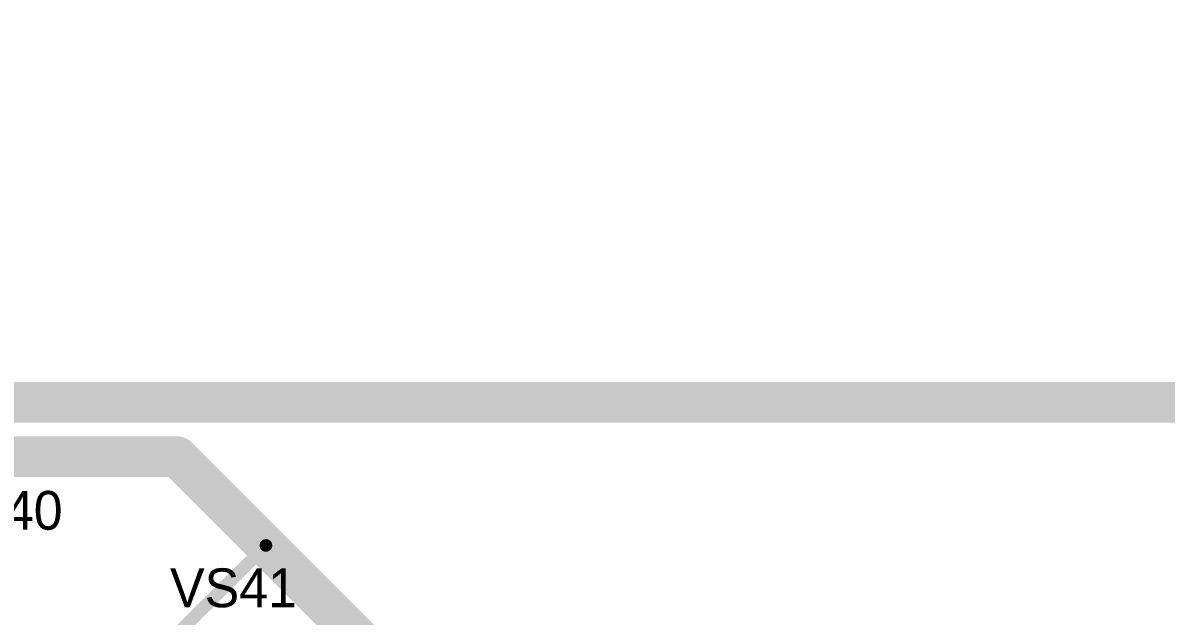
# Model space of a CAD drawing. Header units: millimetres. Extents: x 0 to 1769, y 431 to 1001.
# Drawn here: x 1496.24 to 1541.12, y 597.73 to 621.03 of the extents above; entities that cross this region are included whole.
import ezdxf

# ---------------------------------------------------------------- set-up
doc = ezdxf.new("R2010")
doc.units = ezdxf.units.MM
for name, color, linetype in [('Mechanical3', 76, 'Continuous'), ('TopLayer', 1, 'Continuous'), ('TopOverlay', 2, 'Continuous')]:
    doc.layers.add(name, color=color, linetype=linetype)

msp = doc.modelspace()

# ---------------------------------------------------------------- linework, layer by layer
at = {"layer": 'Mechanical3', "const_width": 0.01}
msp.add_lwpolyline([(1282.981, 621.029), (1767.981, 621.029)], dxfattribs=at)
at = {"layer": 'TopLayer'}
for points, const_width in [([(1340.096, 606.132), (1559.017, 606.132)], 1.6), ([(1473.844, 603.995), (1502.297, 603.995)], 1.6), ([(1502.297, 603.995), (1505.782, 600.511)], 1.6), ([(1505.782, 600.511), (1526.642, 579.651)], 1.6), ([(1502.427, 597.156), (1505.782, 600.511)], 0.5)]:
    msp.add_lwpolyline(points, dxfattribs=dict(at, const_width=const_width))
for points, const_width in [([(1501.897, 603.995, 1), (1502.697, 603.995, 1)], 0.8), ([(1501.897, 603.995, 1), (1502.697, 603.995, 1)], 0.8), ([(1505.382, 600.511, 1), (1506.182, 600.511, 1)], 0.8), ([(1505.382, 600.511, 1), (1506.182, 600.511, 1)], 0.8), ([(1505.657, 600.511, 1), (1505.907, 600.511, 1)], 0.25)]:
    msp.add_lwpolyline(points, format="xyb", close=True, dxfattribs=dict(at, const_width=const_width))

# ---------------------------------------------------------------- texts
at = {"layer": 'TopOverlay'}
for s, p in [('VS40', (1492.816, 601.128)), ('VS41', (1502.017, 598.086))]:
    msp.add_text(s, height=1.524, dxfattribs=at).set_placement(p)

doc.saveas('drawing.dxf')
